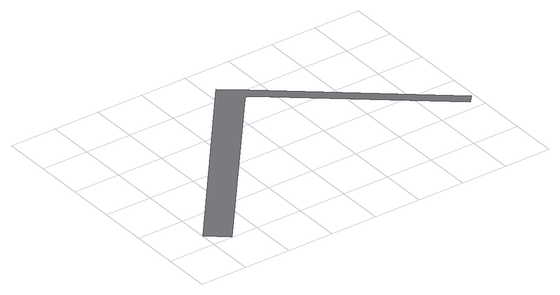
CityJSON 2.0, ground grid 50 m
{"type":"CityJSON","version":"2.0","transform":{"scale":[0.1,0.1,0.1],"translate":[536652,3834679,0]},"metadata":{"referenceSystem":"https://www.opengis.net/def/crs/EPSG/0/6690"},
"CityObjects":{
"road1":{"type":"Road","geometry":[{"type":"MultiSurface","lod":"1","boundaries":[[[0,1,2,3,4,5,6,7,8,9,10,11,12,13,14,15]]]}]}
},
"vertices":[
[324,138,0],[800,724,0],[1383,1443,0],[1736,1878,0],[1758,1899,0],[1768,1902,0],[1774,1903,0],[1780,1903,0],[1787,1901,0],[1808,1887,0],[3401,598,0],[3471,685,0],[1862,1986,0],[1620,2179,0],[10,177,0],[218,6,0]
]}
